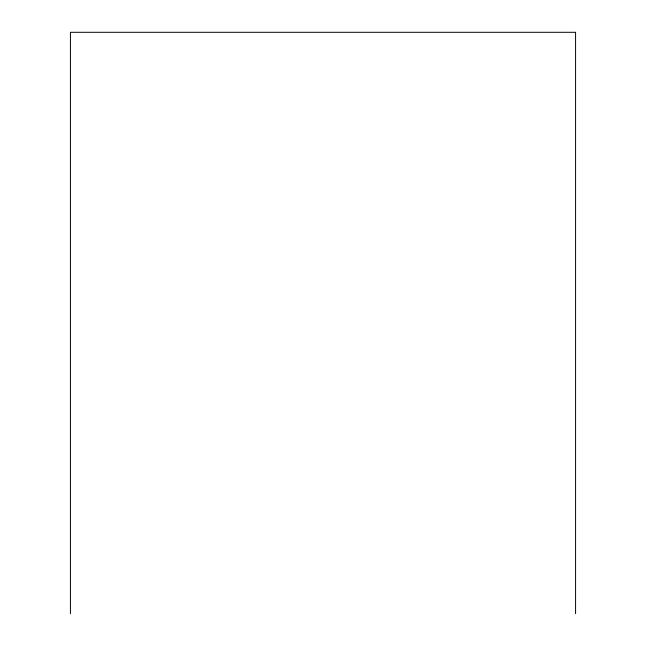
<?xml version="1.0" encoding="UTF-8"?>
<svg xmlns="http://www.w3.org/2000/svg" width="646" height="646" viewBox="0 0 646 646"><rect width="100%" height="100%" fill="white"/><g stroke="black" fill="none" stroke-linecap="round" stroke-linejoin="round"><path stroke-width="0.97" d="M575.57 613.7L575.57 32.3L70.43 32.3L70.43 613.7"/></g></svg>
